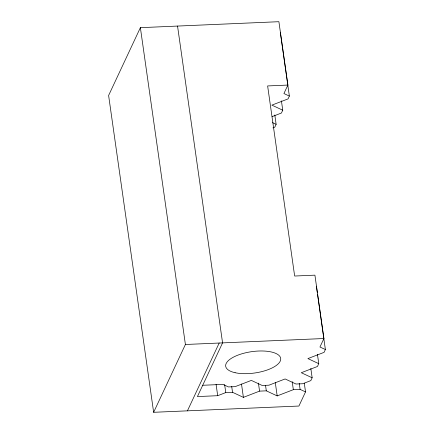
<?xml version="1.0" encoding="UTF-8"?>
<svg xmlns="http://www.w3.org/2000/svg" width="434" height="434" viewBox="0 0 434 434"><rect width="100%" height="100%" fill="white"/><g stroke="black" fill="none" stroke-linecap="round" stroke-linejoin="round"><path stroke-width="0.65" d="M272.102 116.621L281.422 113.03L282.746 110.203L271.879 105.131L288.04 98.903L289.364 96.077L283.928 93.543L287.899 85.064L278.894 21.7L140.377 27.668L108.614 95.475L153.641 412.3L298.918 406.04L305.531 391.913L304.299 383.244M274.803 114.994L276.127 124.33L274.803 127.157L272.943 127.873M153.641 412.3L185.405 344.488L140.377 27.668M187.428 410.846L219.192 343.034M287.899 85.064L267.632 85.937L294.648 276.029L314.916 275.156L323.921 338.525L319.95 346.999L325.386 349.533L324.062 352.359L307.901 358.592L318.768 363.659L317.444 366.486L301.283 372.719L312.149 377.786L310.825 380.613L302.748 383.732L295.988 384.019L285.122 378.953L268.961 385.186L262.207 385.479L251.34 380.406L235.179 386.64L228.42 386.933L222.989 384.399L202.716 385.273M177.544 26.067L222.571 342.887L197.421 396.573L217.694 395.7L225.772 392.58L232.532 392.293L243.398 397.36L259.559 391.126L266.313 390.839L277.18 395.906L293.341 389.672L300.1 389.379L305.531 391.913M185.405 344.488L323.921 338.525M272.509 122.638L276.127 124.33M280.359 32.713L281.308 39.38M281.498 40.715L289.364 96.077M316.381 286.169L317.33 292.841M317.52 294.171L325.386 349.533M281.422 100.867L282.746 110.203M317.438 354.323L318.768 363.659M310.825 368.45L312.149 377.786M299.248 383.379L300.1 389.379M292.207 381.67L293.341 389.672M275.286 382.566L277.18 395.906M265.554 385.5L266.313 390.839M258.42 383.124L259.559 391.126M241.499 384.019L243.398 397.36M231.675 386.287L232.532 392.293M224.633 384.578L225.772 392.58M216.083 384.361L217.694 395.7M235.087 372.703A27.776 10.774 -8.1 0 0 280.212 361.169A27.776 10.774 -8.1 0 0 244.255 353.13A27.776 10.774 -8.1 0 0 235.087 372.703"/></g></svg>
